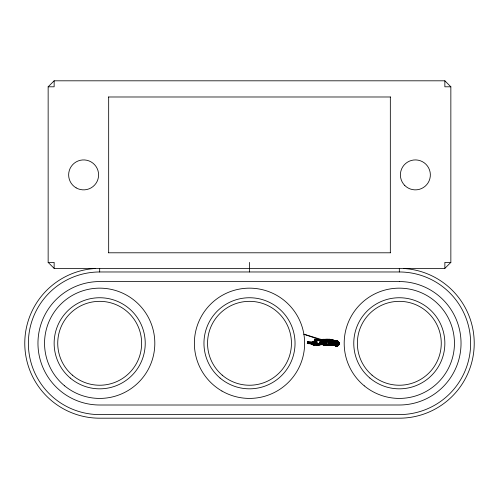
<?xml version="1.0" encoding="UTF-8"?>
<svg xmlns="http://www.w3.org/2000/svg" width="499" height="499" viewBox="0 0 499 499"><rect width="100%" height="100%" fill="white"/><g stroke="black" fill="none" stroke-linecap="round" stroke-linejoin="round"><path stroke-width="0.75" d="M330.768 339.301L335.459 340.798L334.835 341.896L333.744 342.52L333.544 343.574L329.876 344.828L329.714 343.337L330.082 343.081L335.054 343.574L337.561 344.616L337.817 345.757L337.093 344.928L337.075 346.499L335.459 346.356L334.835 345.258L333.744 344.634L331.373 345.221L323.184 345.121L321.886 342.751L320.926 342.121L320.838 340.605L317.046 340.418L314.85 340.973L314.426 340.505L315.549 339.339L317.09 339.863L317.564 340.798L318.624 340.106C324.113 339.283 330.107 338.253 335.459 340.798L337.58 340.798L339.445 343.038L339.295 344.634L338.203 345.258L337.58 346.356L337.075 346.499L336.519 345.046C330.906 341.472 342.133 341.472 336.519 345.046L336.002 346.506L335.946 344.928L335.222 345.757L335.484 344.616L338.702 344.878L337.873 344.148L328.311 342.121L327.949 342.121L327.949 344.853L327.051 345.221L327.051 344.853L329.876 344.828L330.556 345.221L329.714 343.337L329.714 342.37L330.469 341.934L334.835 341.896L339.445 344.11L337.873 344.148L339.295 344.634M335.946 342.22L335.983 340.655L336.519 342.108L337.056 340.655L337.093 342.22L337.817 341.391L337.561 342.539L331.317 341.934L330.581 342.289L329.97 340.131L329.203 339.264L328.373 340.037L328.442 340.692L335.459 340.798L335.946 342.22L335.222 341.391L335.484 342.539L339.445 343.038L337.985 343.574L331.985 342.314L330.007 340.48L329.203 340.773L328.311 342.121L328.311 344.853L329.228 345.221L329.228 344.853M330.506 340.805L330.082 343.081L331.779 344.067L331.373 345.221L330.65 344.853L332.147 344.765L335.054 343.574M331.779 344.067L329.714 343.337L328.311 342.121L326.714 339.264L326.209 343.48M335.459 340.798L329.876 340.767L329.789 339.551L329.203 339.264L328.442 340.692L327.6 340.979L321.156 340.805L319.809 342.121L319.441 343.393L318.175 343.393L319.628 345.221L316.865 345.221L317.046 342.121L316.004 340.536L316.229 339.42M325.56 339.775L324.325 340.611L324.656 339.264L326.209 339.987L326.702 339.632L327.618 340.611L327.618 339.264L328.535 340.175L329.203 340.162L328.311 342.121L330.469 341.934L329.203 340.773L329.203 339.825M320.782 343.505L321.487 340.761L323.471 339.264L324.743 340.773L324.375 345.221L326.009 344.853L326.009 343.761L324.737 343.393L321.606 339.557L303.879 334.211L318.898 339.42L320.838 340.605L322.547 340.461L323.471 339.264L323.527 345.034L326.009 344.853L326.196 345.221L327.051 344.853M307.877 343.537L308.426 343.181L308.033 342.719L307.216 343.58L314.264 343.393L315.53 342.289L316.684 342.121L316.865 345.221L319.441 344.853L319.809 342.121L319.441 343.393L318.175 343.761L317.807 345.221L319.441 344.853L319.441 342.121L324.375 341.934L325.086 340.773L325.086 339.463L324.119 339.445L324.107 340.599L323.471 340.786L323.471 339.264M316.94 343.144L316.865 345.221L318.175 343.761L319.441 343.755L319.566 344.167M317.046 340.418L317.564 339.42L318.892 340.798L322.89 339.888L323.471 340.218L321.487 340.761M315.736 343.48L316.229 340.798L314.426 340.505L317.564 340.798L317.882 339.545L314.526 340.193L314.42 339.264L316.01 339.682L317.564 339.42M329.982 340.698L331.012 339.501L329.758 339.875L329.203 340.773L329.203 339.264M314.713 340.911L316.534 340.686L316.547 339.545L317.339 339.682L317.189 339.981M321.25 339.426L317.882 339.545L318.898 339.42L318.424 339.863L316.647 339.962L316.534 340.686L314.57 340.848L311.663 342.289L308.469 342.108L307.396 341.428L308.288 341.79L309.174 343.761L309.898 343.337L310.266 342.108L310.59 343.58L313.896 345.221L315.717 345.221L314.264 343.761L313.896 341.934L314.57 340.848L315.418 340.773L315.961 340.106L314.42 339.264L314.763 339.938L315.961 340.106L314.42 339.264L316.01 339.682L315.861 339.981M318.524 339.981L318.674 339.682L318.624 340.106L317.982 339.962L317.564 340.798L316.672 340.243M319.217 339.545L319.204 340.686L318.006 340.243M320.926 342.121L320.745 345.221L322.204 342.757L323.159 342.121L323.184 345.121M321.718 340.536L321.768 339.844L322.703 339.619L322.978 340.1L322.329 340.511M310.821 342.769L310.958 343.399L311.663 343.399L310.958 342.289L310.59 343.58L311.364 342.152L311.844 343.761L313.896 344.853L315.53 344.853L315.53 343.761L312.025 342.108L311.251 343.537M312.025 342.108L311.8 342.919L311.994 342.227M314.264 343.761L315.53 343.393L315.898 342.108M320.558 342.121L320.926 344.372L322.204 342.757L323.527 345.034L324.737 343.761L326.009 343.393L326.371 342.108L328.679 340.162L328.766 340.773M330.581 342.289L331.317 341.934L330.675 340.355L330.893 339.831L329.758 339.875M322.928 340.786L323.209 340.025L321.799 340.218L320.751 339.863L320.926 339.538L319.485 339.688L319.204 340.686L318.674 340.536M335.459 346.356L335.946 344.928M337.093 342.22L337.58 340.798M310.958 342.289L310.958 343.399L311.844 343.761L312.667 342.027L315.53 342.289L315.53 344.853L313.896 345.221L310.079 343.761L309.898 342.108L308.65 341.603L307.584 342.501L307.989 341.653M309.174 343.761L310.266 342.108M308.426 343.181L309.898 342.108M330.893 340.461L329.876 340.767L329.97 340.131L330.893 339.831L331.024 340.424L329.97 340.131L329.203 340.773M338.203 345.258L337.561 344.616L330.082 343.081L331.985 342.314M324.743 340.773L325.086 340.256L324.437 340.025L324.107 340.599L324.412 340.717L324.119 339.445M324.837 339.414L323.471 340.786L324.375 341.934L326.009 342.289L326.371 342.108L325.086 340.773L326.209 339.987L326.483 340.979L326.702 339.632L327.6 340.979L326.714 339.264M322.547 340.461L322.915 339.919L322.473 339.264M316.865 345.221L318.175 343.393L319.441 343.755L318.175 343.393M323.527 345.034L326.009 342.289L326.009 344.853L324.737 343.761L326.009 343.761L324.737 343.393L326.009 343.393M324.325 340.611L325.086 339.463M308.831 343.356L308.469 343.761L307.584 342.863L309.898 342.85L308.831 343.356L309.898 343.337M328.348 340.574L328.535 340.175M320.926 344.372L322.042 343.2L323.159 344.366M95.053 268.375L54.142 268.375L48.147 262.387L48.147 86.801L54.142 80.807L444.859 80.807L450.853 86.801L450.853 262.387L444.859 268.375L403.947 268.375M312.667 342.451L314.57 340.848M338.203 341.896L337.561 342.539L338.702 342.277L337.873 343.006L339.295 342.52M330.556 345.221L330.064 344.51L331.373 345.221L334.336 344.878L335.166 344.148L333.744 344.634L333.544 343.574M317.295 340.106L316.828 340.474L316.647 339.962M315.056 339.688L316.01 339.682M322.61 340.355L323.209 340.025L321.606 339.557M308.65 341.603L307.584 341.79L307.584 343.399L308.288 343.399L308.288 342.863L307.584 342.501L308.033 342.719M321.886 342.751L323.159 342.121M314.345 342.164L313.091 342.451L313.091 342.027L314.85 342.152L313.896 341.934L315.293 340.867M323.527 342.121L324.818 342.164M329.228 345.221L327.051 345.221M334.336 344.878L335.484 344.616L334.835 345.258L331.373 345.221M324.375 342.289L325.329 342.152L324.375 341.934M331.211 342.289L333.744 342.52M319.341 340.243L320.614 339.57L321.768 339.844M330.082 343.081L335.166 343.006L334.336 342.277M323.471 340.218L322.922 340.218L322.803 339.757M48.147 86.801L54.142 86.801L54.142 80.807M450.853 86.801L444.859 86.801L444.859 80.807M108.545 96.987L390.455 96.987M108.545 252.793L390.455 252.793M48.147 262.387L54.142 262.387L54.142 268.375M450.853 262.387L444.859 262.387L444.859 268.375M99.681 268.375L399.319 268.375A74.906 74.906 0 0 1 474.225 343.287A74.906 74.906 0 0 1 399.319 418.193L99.681 418.193A74.906 74.906 0 0 1 24.775 343.287A74.906 74.906 0 0 1 99.681 268.375L99.681 271.974A71.313 71.313 0 0 0 28.368 343.287A71.313 71.313 0 0 0 99.681 414.6L399.319 414.6A71.313 71.313 0 0 0 470.632 343.287A71.313 71.313 0 0 0 399.319 271.974L99.681 271.974M316.684 342.121L317.046 342.121M315.53 343.393L314.264 343.393L315.53 343.761L311.844 343.761M337.985 343.574L339.495 343.574M314.894 339.332L315.549 339.339L315.755 339.863M320.838 340.605L319.497 340.474L319.31 339.962M330.675 340.355L331.024 340.424M314.719 340.836L315.168 340.954M314.526 340.193L315.518 340.486M319.984 339.863L319.485 339.688L320.352 339.987L319.485 339.688M310.771 341.934L311.364 342.152M308.65 342.676L309.318 343.362M322.89 339.888L322.915 340.224L322.703 339.619M328.373 340.349L327.618 339.264L327.618 340.611M331.317 341.934L331.804 342.632M317.982 339.962L318.162 340.474M319.441 342.121L319.566 342.482M337.093 344.928L337.58 346.356M327.949 342.121L328.311 344.853M336.519 345.046L336.538 346.549M399.319 268.375L399.319 271.974M390.33 96.987L390.33 252.793M336.519 340.605L336.519 342.108M332.147 343.811L332.147 344.765M313.896 344.853L313.896 345.221M311.663 342.289L311.663 343.399M249.5 262.387L249.5 271.974M108.67 96.987L108.67 252.793M399.319 281.561L99.681 281.561A61.726 61.726 0 0 0 37.961 343.287A61.726 61.726 0 0 0 99.681 405.007L399.319 405.007A61.726 61.726 0 0 0 461.039 343.287A61.726 61.726 0 0 0 399.319 281.561M76.135 187.867A14.982 14.982 0 0 0 98.602 174.893A14.982 14.982 0 0 0 76.135 161.919A14.982 14.982 0 0 0 76.135 187.867M404.783 185.485A14.982 14.982 0 0 0 429.845 178.767A14.982 14.982 0 0 0 411.5 160.422A14.982 14.982 0 0 0 404.783 185.485M221.936 391.029A55.133 55.133 0 0 0 304.633 343.287A55.133 55.133 0 0 0 221.936 295.539A55.133 55.133 0 0 0 221.936 391.029M364.27 385.846A55.133 55.133 0 0 0 453.697 352.363A55.133 55.133 0 0 0 379.982 291.653A55.133 55.133 0 0 0 364.27 385.846M64.633 385.846A55.133 55.133 0 0 0 154.066 352.363A55.133 55.133 0 0 0 80.351 291.653A55.133 55.133 0 0 0 64.633 385.846M70.234 378.03A45.546 45.546 0 0 0 144.498 351.415A45.546 45.546 0 0 0 84.319 300.41A45.546 45.546 0 0 0 70.234 378.03M369.865 378.03A45.546 45.546 0 0 0 444.129 351.415A45.546 45.546 0 0 0 383.956 300.41A45.546 45.546 0 0 0 369.865 378.03M72.392 375.142A41.947 41.947 0 0 0 140.918 350.99A41.947 41.947 0 0 0 85.741 303.723A41.947 41.947 0 0 0 72.392 375.142M220.053 378.03A45.546 45.546 0 0 0 294.31 351.415A45.546 45.546 0 0 0 234.137 300.41A45.546 45.546 0 0 0 220.053 378.03M222.205 375.142A41.947 41.947 0 0 0 290.736 350.99A41.947 41.947 0 0 0 235.559 303.723A41.947 41.947 0 0 0 222.205 375.142M372.023 375.142A41.947 41.947 0 0 0 440.548 350.99A41.947 41.947 0 0 0 385.378 303.723A41.947 41.947 0 0 0 372.023 375.142"/></g></svg>
